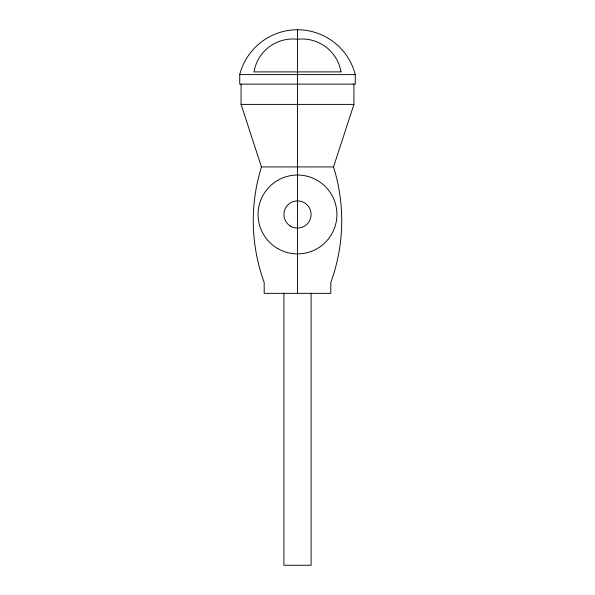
<?xml version="1.0" encoding="UTF-8"?>
<svg xmlns="http://www.w3.org/2000/svg" width="595" height="595" viewBox="0 0 595 595"><rect width="100%" height="100%" fill="white"/><g stroke="black" fill="none" stroke-linecap="round" stroke-linejoin="round"><path stroke-width="0.89" d="M241.079 84.126L241.079 104.393L261.473 166.927A180.248 180.248 0 0 0 264.195 282.484L264.195 293.357L330.805 293.357L330.805 282.484A180.248 180.248 0 0 0 333.527 166.927L353.921 104.393L353.921 84.126M239.726 74.613L355.274 74.613L355.274 84.126L239.726 84.126L239.726 74.613A59.738 59.738 0 0 1 297.5 29.75A59.738 59.738 0 0 1 355.274 74.613M241.079 104.393L353.921 104.393M261.473 166.927L333.527 166.927M311.096 293.357L311.096 565.25L283.904 565.25L283.904 293.357M297.5 29.75L297.5 293.357M341.002 71.891L253.998 71.891A39.426 39.426 0 0 1 297.5 39.263A39.426 39.426 0 0 1 341.002 71.891M277.791 248.606A39.426 39.426 0 0 0 336.926 214.468A39.426 39.426 0 0 0 277.791 180.322A39.426 39.426 0 0 0 277.791 248.606M290.702 226.241A13.596 13.596 0 0 0 311.096 214.468A13.596 13.596 0 0 0 290.702 202.694A13.596 13.596 0 0 0 290.702 226.241"/></g></svg>
